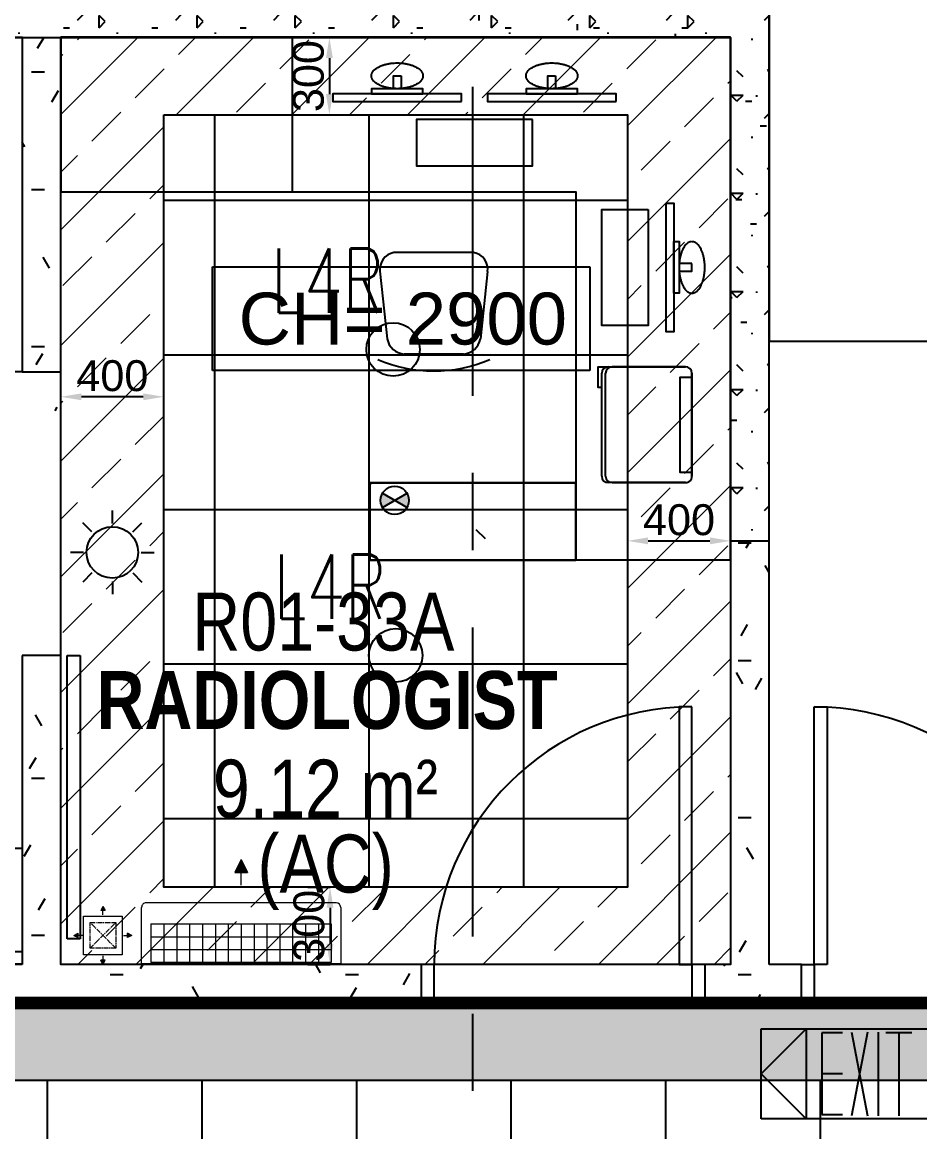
# Model space of a CAD drawing. Header units: millimetres. Extents: x -92759 to 184353, y -15225 to 86714.
# Drawn here: x -48483 to -44998, y 72541 to 76850 of the extents above; entities that cross this region are included whole.
import ezdxf

# ---------------------------------------------------------------- set-up
doc = ezdxf.new("R2010")
doc.units = ezdxf.units.MM
for name, pattern in [('CENTER2', [28.574999999999996, 19.05, -3.174999999999999, 3.174999999999999, -3.174999999999999]), ('Dash', [952.5, 476.25, -476.25]), ('HIDDEN', [0.375, 0.25, -0.125]), ('IDA - Grid Line', [2100, 1200, -300, 300, -300])]:
    doc.linetypes.add(name, pattern=pattern)
doc.layers.get('Defpoints').update_dxf_attribs({"color": 8})
for name, color, linetype in [('0-1', 9, 'Continuous'), ('0-Motion Sensor', 1, 'Continuous'), ('A-_DOOR----_E', 8, 'Continuous'), ('A-_FURT----_E-1', 8, 'Continuous'), ('A-_ROOMNAME_A', 8, 'Continuous'), ('A-_WALL----_E', 8, 'Continuous'), ('A-_WALL----_H-1', 9, 'Continuous'), ('A-_WALLPRTN_E', 8, 'Continuous'), ('A-PATT-CONC', 8, 'Continuous'), ('E-_LITG _ CKT -DB', 1, 'HIDDEN'), ('E-legend', 1, 'Continuous'), ('HF', 7, 'Continuous'), ('HF Text', 7, 'Continuous'), ('HFI 02', 7, 'Continuous'), ('M-ACMV_FCU', 5, 'Continuous'), ('S-_COLN----_E', 8, 'Continuous')]:
    doc.layers.add(name, color=color, linetype=linetype)
for name, color, linetype, true_color in [('1599_FURN_RHH_BLK8 _NEW__1ST STY_dwg _2_-1', 7, 'Continuous', 0xaaaaaa), ('A-_DETA----_ED-2', 1, 'Continuous', 0xff0000), ('A-_DOOR----_H', 7, 'Dash', 0x000050), ('A-_FURN--3', 7, 'Continuous', 0xaaaaaa), ('A-_FURN--4', 7, 'Continuous', 0xaaaaaa), ('E-_FIREALAM_E-1', 1, 'Continuous', 0xff0000), ('E-_LIGT----_E', 1, 'Continuous', 0xff0000), ('S-_ANOTGRID_E-1', 9, 'IDA - Grid Line', 0x808080)]:
    doc.layers.add(name, color=color, linetype=linetype, true_color=true_color)
for name, color, linetype, lineweight in [('HFI 9MM FPB', 94, 'Continuous', 5), ('M-ACMV_FAD', 3, 'Continuous', 18), ('M-ACMV_FAG', 3, 'Continuous', 25)]:
    doc.layers.add(name, color=color, linetype=linetype, lineweight=lineweight)
doc.styles.add('Arial', font='arial.ttf')
doc.styles.add('Arial Narrow_2', font='ARIALN.TTF', dxfattribs={"height": 224.9999999999997})
doc.styles.add('Arial Narrow_B_1', font='ARIALNB.TTF', dxfattribs={"height": 299.9999999999996})
doc.styles.add('Arial_4', font='arial.ttf', dxfattribs={"height": 1.8})
doc.styles.add('Simplex', font='simplex_.ttf', dxfattribs={"width": 0.7, "height": 449.9999999999998})
doc.styles.get("Standard").update_dxf_attribs({"font": 'arial.ttf'})
doc.dimstyles.get("Standard").update_dxf_attribs({"dimtxt": 0.18, "dimasz": 0.18, "dimexe": 0.18, "dimexo": 0.0625, "dimgap": 0.09, "dimtad": 0, "dimtih": 1, "dimtoh": 1, "dimdec": 4, "dimzin": 0, "dimdsep": 46, "dimtxsty": 'Standard', "dimcen": 0.09, "dimadec": 0, "dimazin": 0, "dimtfac": 1, "dimtdec": 4, "dimtofl": 0, "dimtmove": 0, "dimatfit": 3, "dimfxl": 1, "dimtolj": 1, "dimtzin": 0, "dimarcsym": 0})
pattern_1 = [(0, (-11870.95033970803, 40538.29041519728), (381, 381), [47.625, -333.375]), (90, (-11870.95033970803, 40538.29041519728), (-381, 381), [47.625, -333.375]), (135, (-11823.32533970803, 40538.29041519728), (-381.0004474118108, 2.842170943040401e-14), [67.352, -471.463]), (0, (-11823.32533970803, 40752.60341519728), (381, 381), [47.625, -333.375]), (45, (-11799.51233970803, 40728.79041519728), (0, 381.0004474118109), [33.676, -505.139]), (135, (-11799.51233970803, 40728.79041519728), (-381.0004474118108, 2.842170943040401e-14), [33.676, -505.139]), (0, (-11680.45033970803, 40847.85341519728), (381, 381), [67.352, -313.648]), (45, (-11680.45033970803, 40847.85341519728), (0, 381.0004474118109), [47.625, -491.19]), (135, (-11613.09833970803, 40847.85341519728), (-381.0004474118108, 2.842170943040401e-14), [47.625, -491.19]), (90, (-11609.01233970803, 40633.54041519728), (-381, 381), [47.625, -333.375]), (45, (-11609.01233970803, 40633.54041519728), (0, 381.0004474118109), [33.676, -505.139]), (135, (-11585.20033970803, 40657.35341519728), (-381.0004474118108, 2.842170943040401e-14), [33.676, -505.139]), (0, (-11823.32533970803, 40633.54041519728), (381, 381), [23.812, -319.087]), (0, (-11537.57533970803, 40728.79041519728), (381, 381), [23.812, -319.087]), (90, (-11656.63733970803, 40776.41541519728), (-381, 381), [23.812, -319.087]), (135, (-11609.01233970803, 40562.10341519728), (-381.0004474118108, 2.842170943040401e-14), [33.676, -505.139]), (135, (-11775.70033970803, 40824.04041519728), (-381.0004474118108, 2.842170943040401e-14), [33.676, -505.139]), (45, (-11692.35633970803, 40663.30641519728), (0, 381.0004474118109), [33.676, -505.139]), (90, (-11739.98133970803, 40585.91541519728), (-381, 381), [5.952999999999999, -375.047]), (90, (-11722.12233970803, 40746.64941519727), (-381, 381), [5.952999999999999, -375.047]), (90, (-11543.52833970803, 40812.13441519727), (-381, 381), [5.952999999999999, -375.047]), (90, (-11537.57533970803, 40609.72841519728), (-381, 381), [5.952999999999999, -375.047])]
pattern_2 = [(0, (-11870.95033970803, 40538.29041519728), (609.6, 152.4), [50.292, -406.908, 50.292, -406.908, -2438.4]), (0, (-11870.95033970803, 40538.29041519728), (609.6, 152.4), [-914.4, 50.292, -864.1080000000001, 50.292, -406.908, -1066.8]), (0, (-11870.95033970803, 40538.29041519728), (609.6, 152.4), [-2286, 50.292, -254.508, 50.292, -711.7080000000001]), (120, (-11642.35033970803, 40614.49041519727), (-436.7822715367483, 451.7290861469939), [50.29199999999999, -406.9079999999999, 50.29199999999999, -406.9079999999999, -2438.399999999999]), (120, (-11642.35033970803, 40614.49041519727), (-436.7822715367483, 451.7290861469939), [-914.3999999999997, 50.29199999999999, -864.1079999999998, 50.29199999999999, -406.9079999999999, -1066.799999999999]), (120, (-11642.35033970803, 40614.49041519727), (-436.7822715367483, 451.7290861469939), [-2285.999999999999, 50.29199999999999, -254.5079999999999, 50.29199999999999, -711.7079999999999]), (240, (-11566.15033970803, 40919.29041519728), (-172.8177284632514, -604.1290861469938), [50.292, -406.908, 50.292, -406.908, -2438.4]), (240, (-11566.15033970803, 40919.29041519728), (-172.8177284632514, -604.1290861469938), [-914.4, 50.292, -864.1080000000001, 50.292, -406.908, -1066.8]), (240, (-11566.15033970803, 40919.29041519728), (-172.8177284632514, -604.1290861469938), [-2286, 50.292, -254.508, 50.292, -711.7080000000001])]

# ---------------------------------------------------------------- blocks, each defined once
blk = doc.blocks.new('IDA - Exit Sign - IDA - Exit Sign - Both Side - Left-7572730-BLK8_RHH_1ST STOREY PLAN')
at = {"layer": 'A-_DETA----_ED-2'}
for p, q in [((-163.8565644407789, -115.0739129999295), (-163.8565644407789, -432.5000000000006)), ((-83.85656444077901, -115.0739129999295), (-163.8565644407789, -115.0739129999295)), ((-48.85656444077947, -112.7740891462071), (14.04157969085757, -437.7740891462139)), ((14.04157969085439, -112.7740891462061), (-48.85656444077622, -437.7740891462138)), ((55.0901801741428, -112.7740891462029), (55.0901801741428, -437.7740891462149)), ((185.0901801741443, -115.3480021461379), (85.09018017414317, -115.3480021461379)), ((135.0901801741429, -115.3480021461379), (135.0901801741429, -437.7740891462149)), ((-83.85656444077793, -275.0000000000011), (-163.8565644407789, -275.0000000000011)), ((-163.8565644407789, -432.5000000000006), (-83.85656444077583, -432.5000000000006))]:
    blk.add_line(p, q, dxfattribs=at)
at = {"layer": 'E-_LIGT----_E'}
for p, q in [((-399.9999999999995, -275.0000000000039), (-224.9999999999995, -99.99999999999919)), ((-399.9999999999995, -449.9999999999992), (-399.9999999999995, -99.99999999999926)), ((-399.9999999999995, -99.99999999999923), (399.9999999999998, -99.99999999999923)), ((-224.9999999999995, -99.99999999999923), (-224.9999999999995, -449.9999999999992)), ((399.9999999999997, -99.99999999999923), (399.9999999999997, -449.9999999999992)), ((-224.9999999999995, -449.9999999999992), (-399.9999999999995, -275.000000000004)), ((399.9999999999997, -449.9999999999992), (-399.9999999999995, -449.9999999999992))]:
    blk.add_line(p, q, dxfattribs=at)
blk = doc.blocks.new('IDA - F - Single - Swing1 - 1100L X 2200H -TD-03-10510367-BLK8_RHH_1ST STOREY PLAN')
at = {"layer": 'A-_DOOR----_E'}
for p, q in [((499.999999999996, 1075.000000000007), (449.999999999996, 1075.000000000007)), ((449.999999999996, 1075.000000000007), (449.999999999996, 75.0000000000069)), ((499.999999999996, 75.00000000000688), (499.999999999996, 1075.000000000007)), ((-500.0000000000014, 75.00000000048006), (-550.0000000000014, 75.00000000048021)), ((-500.0000000000019, -75.00000000045382), (-500.0000000000014, 75.00000000048006)), ((449.999999999996, 75.00000000000688), (499.999999999996, 75.00000000000688)), ((549.9999999999984, 75.00000000047666), (499.9999999999977, 75.00000000047682)), ((499.9999999999977, 75.00000000047682), (499.9999999999973, -75.00000000045706)), ((-550.0000000000018, -75.00000000045367), (-500.0000000000019, -75.00000000045382)), ((499.9999999999973, -75.00000000045706), (549.999999999998, -75.00000000045722))]:
    blk.add_line(p, q, dxfattribs=at)
blk.add_arc((499.9999999999996, 75.0000000000127), 999.9999999999937, 90.00000000000018, 180.0000000000001, dxfattribs=at)
blk = doc.blocks.new('IDA - Strobe Light - IDA - Strobe Light-8826107-BLK8_RHH_1ST STOREY PLAN')
at = {"layer": 'A-_DETA----_ED-2'}
for p, q in [((-3.537799099273752e-13, 312.4999999999995), (-3.537799099273752e-13, 362.4999999999995)), ((-79.54951288348698, 279.549512883486), (-114.9048519428144, 314.9048519428134)), ((79.54951288348606, 279.5495128834863), (114.9048519428134, 314.9048519428138)), ((-112.5000000000004, 199.9999999999995), (-162.5000000000003, 199.9999999999995)), ((112.4999999999997, 199.9999999999995), (162.4999999999997, 199.9999999999995)), ((-79.54951288348677, 120.4504871165127), (-114.9048519428141, 85.09514805718528)), ((-3.537799099273752e-13, 87.4999999999995), (-3.537799099273752e-13, 37.4999999999995)), ((79.54951288348626, 120.4504871165129), (114.9048519428137, 85.09514805718557))]:
    blk.add_line(p, q, dxfattribs=at)
blk.add_circle((-3.60338529980185e-13, 199.9999999999995), 99.99999999999993, dxfattribs=at)
blk = doc.blocks.new('IDA - Rectangle Column - 200W X 800D-9727706-BLK8_RHH_1ST STOREY PLAN')
at = {"layer": 'S-_COLN----_E'}
h = blk.add_hatch(dxfattribs=at)
h.set_pattern_fill('FP_23', color=256, style=0, pattern_type=2)
h.set_pattern_definition([(49.99999999999999, (-16570.94999999778, -2581.720480270145), (1093.104430267475, -95.63411695947559), [114.3, -1257.3]), (355, (-16570.94999999778, -2581.720480270145), (-211.4574664150782, 1146.340905781224), [91.44, -1005.84]), (100.451, (-16479.85799999777, -2589.690480270146), (881.6559934061535, 1050.700308316319), [97.14, -1068.54]), (46.184, (-16570.94999999778, -2276.920480270145), (1626.474720277597, -252.2567880155302), [171.45, -1885.95]), (96.63599999999998, (-16435.41099999777, -2297.941480270146), (1424.415804803049, 1484.565381831424), [145.7099999999999, -1602.810999999999]), (351.184, (-16570.94999999778, -2276.920480270145), (1424.429764516642, 1484.551388825616), [137.16, -1508.76]), (21, (-16418.54999999778, -2353.120480270146), (909.686336747598, -613.5910270951945), [114.3, -1257.3]), (326, (-16418.54999999778, -2353.120480270146), (370.8122318562428, 1105.12896128723), [91.44, -1005.84]), (71.45100000000001, (-16342.74299999778, -2404.253480270146), (1280.503324218127, 491.5278885997479), [97.14, -1068.54]), (37.50000000000001, (-16570.94999999778, -2581.720480270145), (18.53133908059709, 507.3302701573009), [50.292, -943.3560000000001, 50.292, -1980.438]), (37.50000000000001, (-16570.94999999778, -2581.720480270145), (18.53133908059709, 507.3302701573009), [-1043.94, -970.788, 50.292, -959.3580000000001]), (7.499999999999999, (-16570.94999999778, -2581.720480270145), (400.9177506676237, 601.0836210924509), [50.292, -531.876, 50.292, -920.4960000000001, -384.81]), (7.499999999999999, (-16570.94999999778, -2581.720480270145), (400.9177506676237, 601.0836210924509), [-1552.956, 50.292, -334.518]), (327.5, (-16910.80199999778, -2581.720480270145), (813.5451503241984, -34.37370723354661), [50.292, -330.708, 50.292, -2715.768]), (327.5, (-16910.80199999778, -2581.720480270145), (813.5451503241984, -34.37370723354661), [-431.292, -1138.428, 50.292, -1527.048]), (317.5, (-17063.20199999777, -2581.720480270145), (888.7754689953813, 152.5599537134181), [50.292, -445.008, 50.292, -1859.28]), (317.5, (-17063.20199999777, -2581.720480270145), (888.7754689953813, 152.5599537134181), [-545.592, -739.14, 50.292, -1069.848])])
h.paths.add_polyline_path([(-3999.99999999934, -400.0054802701468), (-3999.999999997755, -100.0054802701454), (-4800.00000000093, -100.0054802701452), (-4800.000000002515, -400.0054802701466)])
blk = doc.blocks.new('IDA - RS - Roller Shutter - Single - 1500L X 1200H - RS01-10143543-BLK8_RHH_1ST STOREY PLAN')
at = {"layer": 'A-_DOOR----_E'}
for p, q in [((-749.9999999999995, 124.9999999999961), (-699.9999999999998, 124.9999999999963)), ((-749.9999999999993, 74.99999999999612), (-749.9999999999995, 124.9999999999961)), ((-699.9999999999998, 124.9999999999963), (-699.9999999999997, 74.99999999999628)), ((699.9999999999998, 125.0000000000008), (750.0000000000521, 125.000000000001)), ((699.9999999999999, 75.0000000000008), (699.9999999999998, 125.0000000000008)), ((750.0000000000521, 125.000000000001), (750.0000000000522, 75.00000000000097)), ((-699.9999999999997, 74.99999999999628), (-749.9999999999993, 74.99999999999612)), ((750.0000000000522, 75.00000000000097), (699.9999999999999, 75.0000000000008))]:
    blk.add_line(p, q, dxfattribs=at)
at = {"layer": 'A-_DOOR----_H'}
for p, q in [((-750.0000000000055, 575), (750.0000000000003, 575)), ((-750.0000000000055, 75), (-750.0000000000055, 575)), ((750.0000000000003, 575), (750.0000000000003, 75)), ((-700.0000000000039, 109.5249999999863), (699.999999999996, 109.5249999999888)), ((-700.0000000000039, 90.47499999999002), (-700.0000000000039, 109.5249999999863)), ((699.999999999996, 90.4749999999925), (-700.0000000000039, 90.47499999999002)), ((699.999999999996, 109.5249999999888), (699.999999999996, 90.4749999999925)), ((750.0000000000003, 75), (-750.0000000000055, 75))]:
    blk.add_line(p, q, dxfattribs=at)
blk = doc.blocks.new('One-Pane_Sliding_Door_4854 - B8-SD04 1100x2200-10511347-BLK8_RHH_1ST STOREY PLAN')
at = {"layer": 'A-_DOOR----_E'}
for p, q in [((-1650, -150.0000000000082), (-1650, -100.0000000000082)), ((-1650, -100.0000000000082), (-549.9999999999998, -100.0000000000082)), ((-549.9999999999999, -100.0000000000082), (-549.9999999999999, -150.0000000000082)), ((-549.9999999999999, -150.0000000000082), (-1650, -150.0000000000082))]:
    blk.add_line(p, q, dxfattribs=at)
blk = doc.blocks.new('IDA - F - Single - Swing1 - 1100L X 2200H -TD-03-10510389-BLK8_RHH_1ST STOREY PLAN')
at = {"layer": 'A-_DOOR----_E'}
for p, q in [((-550.0000000000018, 75.00000000045367), (-500.0000000000019, 75.00000000045382)), ((-500.0000000000019, 75.00000000045382), (-500.0000000000014, -75.00000000048006)), ((499.9999999999973, 75.00000000045706), (549.999999999998, 75.00000000045722)), ((499.9999999999977, -75.00000000047682), (499.9999999999973, 75.00000000045706)), ((-500.0000000000014, -75.00000000048006), (-550.0000000000014, -75.00000000048021)), ((449.999999999996, -75.00000000000688), (499.999999999996, -75.00000000000688)), ((449.999999999996, -1075.000000000007), (449.999999999996, -75.0000000000069)), ((499.999999999996, -75.00000000000688), (499.999999999996, -1075.000000000007)), ((549.9999999999984, -75.00000000047666), (499.9999999999977, -75.00000000047682)), ((499.999999999996, -1075.000000000007), (449.999999999996, -1075.000000000007))]:
    blk.add_line(p, q, dxfattribs=at)
blk.add_arc((499.9999999999996, -75.0000000000127), 999.9999999999953, 179.9999999999999, 269.9999999999995, dxfattribs=at)
blk = doc.blocks.new('1599_FURN_RHH_BLK8 _NEW__1ST STY_dwg_CHAIR-10346283-BLK8_RHH_1ST STOREY PLAN')
at = {"layer": 'A-_FURN--4'}
for p, q in [((362639.3304358853, -313382.1913834465), (362869.3304358853, -313382.1913834465)), ((362545.4304358853, -313702.2913834465), (362573.4304358854, -313441.0913834465)), ((362963.4304358853, -313704.1913834465), (362935.2304358854, -313441.0913834465)), ((362599.6304358853, -313776.5913834465), (362909.0304358854, -313776.5913834465))]:
    blk.add_line(p, q, dxfattribs=at)
for centre, radius, start, end in [((362754.3804358854, -313864.2960709466), 547.7046897823203, 66.66493055427058, 113.3350722229795), ((362643.9466678823, -313453.6721931002), 71.62971273559805, 93.6950333322585, 169.8842861103171), ((362864.7142038884, -313453.6721931002), 71.62971273559805, 10.11571388968292, 86.30496666774151), ((362610.5002164053, -313711.743373969), 65.75269166937291, 171.7350638884607, 260.4845777789885), ((362898.1606553654, -313711.743373969), 65.7526916692577, 279.5154222210274, 8.264936111546753)]:
    blk.add_arc(centre, radius, start, end, dxfattribs=at)
blk = doc.blocks.new('1599_FURN_RHH_BLK8 _NEW__1ST STY_dwg_MONITOR-10346286-BLK8_RHH_1ST STOREY PLAN')
at = {"layer": 'A-_FURN--4', "flags": 128}
for points in [[(-100, 250), (-70, 250), (-70, -250), (-100, -250)], [(-70, 100), (-50, 100), (-50, -100), (-70, -100)], [(0, 15), (-50, 15), (-50, -15), (0, -15)]]:
    blk.add_lwpolyline(points, close=True, dxfattribs=at)
at = {"layer": 'A-_FURN--4'}
for points in [[(0, 100), (-49.99999999999998, 100), (-50, 0)], [(50, 0), (50.00000000000002, 99.99999999999997), (0, 100)], [(-50, 0), (-50.00000000000002, -99.99999999999997), (0, -100)], [(0, -100), (49.99999999999998, -100), (50, 0)]]:
    blk.add_rational_spline(points, [1, 0.7071067811865476, 1], degree=2, dxfattribs=at)
blk = doc.blocks.new('1599_FURN_RHH_BLK8 _NEW__1ST STY_dwg_MONITOR-10346285-BLK8_RHH_1ST STOREY PLAN')
at = {"layer": 'A-_FURN--4', "flags": 128}
for points in [[(-100, 250), (-70, 250), (-70, -250), (-100, -250)], [(-70, 100), (-50, 100), (-50, -100), (-70, -100)], [(0, 15), (-50, 15), (-50, -15), (0, -15)]]:
    blk.add_lwpolyline(points, close=True, dxfattribs=at)
at = {"layer": 'A-_FURN--4'}
for points in [[(0, 100), (-49.99999999999998, 100), (-50, 0)], [(50, 0), (50.00000000000002, 99.99999999999997), (0, 100)], [(-50, 0), (-50.00000000000002, -99.99999999999997), (0, -100)], [(0, -100), (49.99999999999998, -100), (50, 0)]]:
    blk.add_rational_spline(points, [1, 0.7071067811865476, 1], degree=2, dxfattribs=at)
blk = doc.blocks.new('1599_FURN_RHH_BLK8 _NEW__1ST STY_dwg _2_-10346281-BLK8_RHH_1ST STOREY PLAN')
at = {"layer": 'A-_FURN--3', "color": 8}
for p, q in [((-10755.1028536219, -4254.063682077981), (-10755.1028536219, -3854.06368207806)), ((-10740.1028536219, -4254.06368207798), (-10740.1028536219, -3854.063682078059))]:
    blk.add_line(p, q, dxfattribs=at)
at = {"layer": 'A-_FURN--3', "color": 8, "flags": 128}
for points in [[(-11024.17650923166, -2869.058201807809), (-11474.17650923186, -2869.058201807809), (-11474.17650923186, -3049.058201808018), (-11024.17650923167, -3049.058201808018)], [(-10575.10285362175, -3218.131857417661), (-10575.10285362175, -3668.131857417868), (-10755.10285362191, -3668.131857417868), (-10755.10285362191, -3218.131857417699)], [(-10405.10285362203, -3869.063682078092), (-10405.10285362203, -4239.06368207832), (-10450.10285362207, -4239.06368207832), (-10450.10285362207, -3869.063682078132)], [(-10405.10285362179, -4254.063682078048), (-10405.10285362179, -3854.063682078024)]]:
    blk.add_lwpolyline(points, close=True, dxfattribs=at)
for points in [[(-10755.10285362177, -3909.492573483853), (-10768.39386786707, -3909.492573483853), (-10768.39386786707, -3829.06368207807), (-10730.10285362175, -3829.06368207807), (-10430.10285362203, -3829.06368207807), (-10715.10285362174, -3829.06368207807)], [(-10715.10285362191, -4279.06368207799), (-10430.1028536218, -4279.06368207799), (-10730.10285362191, -4279.06368207799)]]:
    blk.add_lwpolyline(points, dxfattribs=at)
at = {"layer": 'A-_FURN--3', "color": 8}
for centre, radius, start, end in [((-10730.10285362174, -3854.06368207807), 25.00000000000187, 90, 180), ((-10715.10285362174, -3854.063682078069), 25.00000000000096, 90, 180), ((-10430.10285362203, -3854.063682078038), 25, 5.211020790109826e-11, 90), ((-10430.10285362203, -3854.063682078038), 25, 5.211020790109826e-11, 90), ((-10730.1028536219, -4254.06368207799), 25.0000000000022, 180, 270), ((-10715.1028536219, -4254.063682077989), 25.00000000000038, 180, 270), ((-10430.10285362179, -4254.063682078063), 24.99999999999818, 270, 5.211020790109826e-11), ((-10430.10285362179, -4254.063682078063), 24.99999999999818, 270, 5.211020790109826e-11)]:
    blk.add_arc(centre, radius, start, end, dxfattribs=at)
at = {"layer": 'A-_FURN--4', "color": 8}
blk.add_line((-11955.10285362501, -3149.058201807915), (-11955.10285362501, -2549.058201807915), dxfattribs=at)
at = {"layer": 'A-_FURN--4', "flags": 128}
blk.add_lwpolyline([(-10105.10285362139, -3729.058201807705), (-9405.10285362127, -3729.058201807705), (-9405.10285362127, -1579.058201807821), (-10105.10285362139, -1579.058201807821)], close=True, dxfattribs=at)
at = {"layer": 'A-_FURN--4', "color": 8, "flags": 128}
for points in [[(-13005.10285362502, -3849.058201808046), (-13605.10285362502, -3849.058201808046), (-13605.10285362502, -2549.058201808046), (-13005.10285362502, -2549.058201808046)], [(-10255.10285362183, -2549.058201807915), (-12855.10285362491, -2549.058201807915), (-12855.10285362491, -3149.058201807915), (-10855.10285362191, -3149.058201807915), (-10855.10285362191, -4579.063682077985), (-10255.1028536219, -4579.063682077985)], [(-13005.10285362485, -6149.063682086882), (-14505.10285362485, -6149.063682086882), (-14505.10285362485, -5699.063682086883), (-13005.10285362485, -5699.063682086883)]]:
    blk.add_lwpolyline(points, close=True, dxfattribs=at)
at = {"color": 8, "extrusion": (0, 0, -1), "zscale": -1, "rotation": 90}
for p in [(11549.17650923177, -2699.058201807856), (10949.17650923177, -2699.058201807796)]:
    blk.add_blockref('1599_FURN_RHH_BLK8 _NEW__1ST STY_dwg_MONITOR-10346285-BLK8_RHH_1ST STOREY PLAN', p, dxfattribs=at)
at = {"color": 8}
blk.add_blockref('1599_FURN_RHH_BLK8 _NEW__1ST STY_dwg_MONITOR-10346286-BLK8_RHH_1ST STOREY PLAN', (-10405.10285362172, -3443.131857417764), dxfattribs=at)
at = {"color": 8, "rotation": 180}
blk.add_blockref('1599_FURN_RHH_BLK8 _NEW__1ST STY_dwg_CHAIR-10346283-BLK8_RHH_1ST STOREY PLAN', (351347.2052232928, -317161.9414282371), dxfattribs=at)
blk = doc.blocks.new('A$Cb2bf8f38')
at = {"layer": 'A-_WALL----_H-1'}
h = blk.add_hatch(dxfattribs=at)
h.set_pattern_fill('FP_2', color=256, style=0, pattern_type=2)
h.set_pattern_definition(pattern_1)
h.paths.add_polyline_path([(-2650.000000000116, 44250.0054802739), (-2650.000000000116, 44450.00548027392), (-8700.000000000102, 44450.00548027392), (-8700.000000000102, 44250.00548027393), (-2800.000000000116, 44250.0054802739)])
h.paths.add_polyline_path([(-9900.000000000175, 44250.00548027393), (-9800.00000000013, 44250.00548027393), (-9800.00000000013, 44450.00548027392), (-9900.000000000175, 44450.00548027392), (-9900.000000000115, 44329.77387313666)])
h = blk.add_hatch(dxfattribs=at)
h.set_pattern_fill('FP_1', color=256, style=0, pattern_type=2)
h.set_pattern_definition(pattern_2)
h.paths.add_polyline_path([(-5550.000000003269, 40649.99999999481), (-5400.000000003269, 40649.99999999481), (-5400.000000003269, 41699.99999999489), (-5550.000000003269, 41699.99999999489), (-5550.000000003269, 40699.9999999948)])
h.paths.add_polyline_path([(-5400.000000003269, 42799.99999999492), (-5400.000000003269, 44250.0054802739), (-5550.000000003269, 44250.00548027393), (-5550.000000003269, 42799.99999999492), (-5475.000000003303, 42799.99999999492)])
h = blk.add_hatch(dxfattribs=at)
h.set_pattern_fill('FP_2', color=256, style=0, pattern_type=2)
h.set_pattern_definition(pattern_1)
h.paths.add_polyline_path([(-2800.000000000116, 42295.0054802738), (-2650.000000000116, 42295.0054802738), (-2650.000000000116, 44250.0054802739), (-2800.000000000116, 44250.0054802739)])
h = blk.add_hatch(dxfattribs=at)
h.set_pattern_fill('FP_1', color=256, style=0, pattern_type=2)
h.set_pattern_definition(pattern_2)
h.paths.add_polyline_path([(-2800.000000000116, 40649.99999999478), (-2650.000000000116, 40649.99999999478), (-2650.000000000116, 42295.0054802738), (-2800.000000000116, 42295.0054802738)])
h = blk.add_hatch(dxfattribs=at)
h.set_pattern_fill('FP_1', color=256, style=0, pattern_type=2)
h.set_pattern_definition(pattern_2)
h.paths.add_polyline_path([(-2900.000000000164, 40499.99999999478), (-2800.000000000116, 40499.99999999478), (-2800.000000000116, 40649.99999999478), (-2900.000000000164, 40649.99999999478), (-2900.000000000164, 40574.99999999478)])
h.paths.add_polyline_path([(-5550.000000003226, 40499.99999999481), (-4000.000000000122, 40499.99999999481), (-4000.000000000122, 40649.99999999481), (-5600.000000003292, 40649.99999999481), (-5600.000000003292, 40499.99999999481)])
h.paths.add_polyline_path([(-8450.000000003034, 40499.99999999481), (-6999.920621902424, 40499.99999999481), (-7000.000000003286, 40649.99999999481), (-8450.000000003034, 40649.99999999481), (-8450.000000003034, 40574.99999999481)])
h = blk.add_hatch(dxfattribs=at)
h.set_pattern_fill('FP_1', color=256, style=0, pattern_type=2)
h.set_pattern_definition(pattern_2)
h.paths.add_polyline_path([(-2800.000000000116, 40499.99999999478), (-2525.000000000127, 40499.99999999478), (-2525.000000000127, 40649.99999999478), (-2800.000000000116, 40649.99999999478), (-2800.000000000116, 40574.99999999478)])
h.paths.add_polyline_path([(574.999999997608, 40499.99999999478), (574.999999997608, 40649.99999999478), (-1425.000000000169, 40649.99999999478), (-1425.000000000169, 40499.99999999478)])
at = {"layer": 'A-_WALL----_E'}
for p, q in [((-2650.000000000126, 42295.0054802738), (-2650.000000000126, 46600.00000000375)), ((-8700.000000000102, 44250.00548027393), (-2800.000000000126, 44250.0054802739)), ((-2800.000000000126, 44250.0054802739), (-2800.000000000126, 42295.0054802738)), ((-2800.000000000126, 42295.0054802738), (-2650.000000000126, 42295.0054802738))]:
    blk.add_line(p, q, dxfattribs=at)
at = {"layer": 'A-_WALLPRTN_E'}
for p, q in [((-5550.000000003278, 44250.00548027393), (-5550.000000003278, 42949.99999999481)), ((-5400.000000003278, 42949.99999999481), (-5400.000000003277, 44250.0054802739)), ((-5400.000000003271, 42949.99999999481), (-5550.000000003272, 42949.99999999481)), ((-2800.000000000126, 42295.0054802738), (-2800.000000000126, 40649.99999999478)), ((-2650.000000000126, 40649.99999999478), (-2650.000000000126, 42295.0054802738)), ((-5550.000000003278, 41849.99999999481), (-5550.000000003278, 40699.9999999948)), ((-5400.000000003271, 41849.99999999481), (-5550.000000003272, 41849.99999999481)), ((-5400.000000003277, 40649.99999999481), (-5400.000000003274, 41849.99999999481)), ((-4000.00000000013, 40649.99999999481), (-5400.000000003277, 40649.99999999481)), ((-4000.00000000013, 40499.99999999481), (-4000.00000000013, 40649.99999999481)), ((-2800.000000000126, 40649.99999999478), (-2900.000000000173, 40649.99999999478)), ((-2900.000000000173, 40649.99999999478), (-2900.000000000173, 40499.99999999478)), ((-2525.000000000136, 40649.99999999478), (-2650.000000000126, 40649.99999999478)), ((-2525.000000000136, 40499.99999999478), (-2525.000000000136, 40649.99999999478)), ((-8450.000000003034, 40499.99999999481), (-4000.00000000013, 40499.99999999481)), ((-2900.000000000173, 40499.99999999478), (-2525.000000000136, 40499.99999999478))]:
    blk.add_line(p, q, dxfattribs=at)
at = {"layer": 'S-_ANOTGRID_E-1'}
blk.add_line((-3800.000000000437, -20141.41303295737), (-3800.000000000437, 53272.8020007598), dxfattribs=at)
at = {"layer": 'S-_COLN----_E'}
for p, q in [((-3400.000000003247, 42520.00000000375), (-4200.000000003272, 42520.00000000375)), ((-4200.000000003272, 42520.00000000375), (-4200.000000003272, 42220.00000000374)), ((-3400.000000003247, 42220.00000000374), (-3400.000000003247, 42520.00000000375)), ((-4200.000000003272, 42220.00000000374), (-3400.000000003247, 42220.00000000374))]:
    blk.add_line(p, q, dxfattribs=at)
at = {"layer": '1599_FURN_RHH_BLK8 _NEW__1ST STY_dwg _2_-1'}
blk.add_blockref('1599_FURN_RHH_BLK8 _NEW__1ST STY_dwg _2_-10346281-BLK8_RHH_1ST STOREY PLAN', (7455.102853621805, 46800.00000000382), dxfattribs=at)
at = {"layer": 'A-_DOOR----_E'}
for name, p, rotation in [('One-Pane_Sliding_Door_4854 - B8-SD04 1100x2200-10511347-BLK8_RHH_1ST STOREY PLAN', (-5475.000000003275, 42399.99999999481), 89.99999999999993), ('IDA - F - Single - Swing1 - 1100L X 2200H -TD-03-10510389-BLK8_RHH_1ST STOREY PLAN', (-1975.000000000149, 40574.99999999479), 180)]:
    blk.add_blockref(name, p, dxfattribs=dict(at, rotation=rotation))
for name, p in [('IDA - F - Single - Swing1 - 1100L X 2200H -TD-03-10510367-BLK8_RHH_1ST STOREY PLAN', (-3450.000000000147, 40574.9999999948)), ('IDA - RS - Roller Shutter - Single - 1500L X 1200H - RS01-10143543-BLK8_RHH_1ST STOREY PLAN', (-6300.000000003285, 40574.9999999948))]:
    blk.add_blockref(name, p, dxfattribs=at)
at = {"layer": 'A-_FURT----_E-1'}
blk.add_blockref('IDA - Exit Sign - IDA - Exit Sign - Both Side - Left-7572730-BLK8_RHH_1ST STOREY PLAN', (-2281.728650417792, 40499.9999999948), dxfattribs=at)
at = {"layer": 'E-_FIREALAM_E-1', "rotation": 269.9999999999976}
blk.add_blockref('IDA - Strobe Light - IDA - Strobe Light-8826107-BLK8_RHH_1ST STOREY PLAN', (-5400.000000003285, 42249.99999999493), dxfattribs=at)
at = {"layer": 'S-_COLN----_E'}
blk.add_blockref('IDA - Rectangle Column - 200W X 800D-9727706-BLK8_RHH_1ST STOREY PLAN', (599.999999997668, 42620.00548027389), dxfattribs=at)
at = {"layer": 'A-_ROOMNAME_A', "char_height": 224.9999999999997, "attachment_point": 1}
for s, insert, width, style in [('R01-33A', (-4889.41527642618, 42094.07280640271), 1274.683124999999, 'Arial Narrow_2'), ('RADIOLOGIST', (-5261.415276426176, 41789.29870950614), 2176.581562499997, 'Arial Narrow_B_1'), ('9.12 m²', (-4809.915276426176, 41445.23620950614), 1082.278124999998, 'Arial Narrow_2'), ('(AC)', (-4636.66527642618, 41154.20451230196), 661.3921874999991, 'Arial Narrow_2')]:
    blk.add_mtext(s, dxfattribs=dict(at, insert=insert, width=width, style=style))
blk = doc.blocks.new('*D487')
at = {"layer": 'Defpoints', "color": 0, "transparency": 16777216}
for p in [(6470.950339704752, 502316.1006796369), (6470.950339704752, 502316.1006796369), (6870.950349274965, 502316.1006796369)]:
    blk.add_point(p, dxfattribs=at)
at = {"layer": 'HFI 02', "color": 0, "lineweight": -2, "transparency": 16777216}
for p, q in [((6470.950339704752, 502316.1631796369), (6470.950339704752, 502316.2806796369)), ((6790.950349274965, 502316.1006796369), (6550.950339704752, 502316.1006796369)), ((6870.950349274965, 502316.1631796369), (6870.950349274965, 502316.2806796369))]:
    blk.add_line(p, q, dxfattribs=at)
at = {"layer": 'HFI 02', "color": 0, "transparency": 16777216}
for points in [[(6550.950339704752, 502329.4340129702), (6550.950339704752, 502302.7673463036), (6470.950339704752, 502316.1006796369)], [(6790.950349274965, 502329.4340129702), (6790.950349274965, 502302.7673463036), (6870.950349274965, 502316.1006796369)]]:
    blk.add_solid(points, dxfattribs=at)
at = {"layer": 'HFI 02', "color": 152, "true_color": 0x2776bb, "transparency": 16777216, "insert": (6670.950344489858, 502397.3694381635), "char_height": 120, "attachment_point": 5, "style": 'Arial'}
blk.add_mtext('\\A1;400', dxfattribs=at)
blk = doc.blocks.new('*D488')
at = {"layer": 'Defpoints', "color": 0, "transparency": 16777216}
for p in [(8670.950339704694, 501756.7150650765), (9070.95033970791, 501756.7150650765), (9070.95033970791, 501756.7150650765)]:
    blk.add_point(p, dxfattribs=at)
at = {"layer": 'HFI 02', "color": 0, "lineweight": -2, "transparency": 16777216}
for p, q in [((8670.950339704694, 501756.7775650765), (8670.950339704694, 501756.8950650765)), ((8750.950339704694, 501756.7150650765), (8990.95033970791, 501756.7150650765)), ((9070.95033970791, 501756.7775650765), (9070.95033970791, 501756.8950650765))]:
    blk.add_line(p, q, dxfattribs=at)
at = {"layer": 'HFI 02', "color": 0, "transparency": 16777216}
for points in [[(8750.950339704694, 501770.0483984099), (8750.950339704694, 501743.3817317432), (8670.950339704694, 501756.7150650765)], [(8990.95033970791, 501770.0483984099), (8990.95033970791, 501743.3817317432), (9070.95033970791, 501756.7150650765)]]:
    blk.add_solid(points, dxfattribs=at)
at = {"layer": 'HFI 02', "color": 152, "true_color": 0x2776bb, "transparency": 16777216, "insert": (8870.950339706302, 501837.9838236031), "char_height": 120, "attachment_point": 5, "style": 'Arial'}
blk.add_mtext('\\A1;400', dxfattribs=at)
blk = doc.blocks.new('*D489')
at = {"layer": 'Defpoints', "color": 0, "transparency": 16777216}
for p in [(7592.3856025061, 503711.7150650767), (7513.631597562231, 503411.7150650767), (7513.631597562232, 503411.7150650767)]:
    blk.add_point(p, dxfattribs=at)
at = {"layer": 'HFI 02', "color": 0, "lineweight": -2, "transparency": 16777216}
for p, q in [((7592.3231025061, 503711.7150650767), (7513.451597562232, 503711.7150650767)), ((7513.631597562232, 503631.7150650767), (7513.631597562232, 503491.7150650767)), ((7513.694097562231, 503411.7150650767), (7513.811597562232, 503411.7150650767))]:
    blk.add_line(p, q, dxfattribs=at)
at = {"layer": 'HFI 02', "color": 0, "transparency": 16777216}
for points in [[(7500.298264228899, 503631.7150650767), (7526.964930895565, 503631.7150650767), (7513.631597562232, 503711.7150650767)], [(7500.298264228899, 503491.7150650767), (7526.964930895565, 503491.7150650767), (7513.631597562232, 503411.7150650767)]]:
    blk.add_solid(points, dxfattribs=at)
at = {"layer": 'HFI 02', "color": 152, "true_color": 0x2776bb, "transparency": 16777216, "insert": (7432.321911341363, 503561.7150650766), "char_height": 120, "attachment_point": 5, "rotation": 90, "style": 'Arial'}
blk.add_mtext('\\A1;300', dxfattribs=at)
blk = doc.blocks.new('*D490')
at = {"layer": 'Defpoints', "color": 0, "transparency": 16777216}
for p in [(7429.655071938647, 500411.7095847977), (7429.655071938647, 500111.7095847978), (7515.958447529474, 500111.7095847978)]:
    blk.add_point(p, dxfattribs=at)
at = {"layer": 'HFI 02', "color": 0, "lineweight": -2, "transparency": 16777216}
for p, q in [((7429.717571938647, 500411.7095847977), (7516.138447529474, 500411.7095847977)), ((7515.958447529474, 500331.7095847977), (7515.958447529474, 500191.7095847978)), ((7429.717571938647, 500111.7095847978), (7516.138447529474, 500111.7095847978))]:
    blk.add_line(p, q, dxfattribs=at)
at = {"layer": 'HFI 02', "color": 0, "transparency": 16777216}
for points in [[(7502.625114196141, 500331.7095847977), (7529.291780862807, 500331.7095847977), (7515.958447529474, 500411.7095847977)], [(7502.625114196141, 500191.7095847978), (7529.291780862807, 500191.7095847978), (7515.958447529474, 500111.7095847978)]]:
    blk.add_solid(points, dxfattribs=at)
at = {"layer": 'HFI 02', "color": 152, "true_color": 0x2776bb, "transparency": 16777216, "insert": (7434.648761308605, 500261.7095847976), "char_height": 120, "attachment_point": 5, "rotation": 90, "style": 'Arial'}
blk.add_mtext('\\A1;300', dxfattribs=at)
blk = doc.blocks.new('Motion Sensor')
at = {"layer": 'E-legend', "lineweight": 25}
h = blk.add_hatch(color=256, dxfattribs=at)
h.dxf.hatch_style = 1
h.paths.add_polyline_path([(10020.95033603635, -17121.62374853581), (9973.309739583374, -17094.11843734937, 0.1316524975873853), (9965.939713663416, -17121.62374853581, 0.1316524975873853), (9973.309739583374, -17149.12905972231)])
h = blk.add_hatch(color=256, dxfattribs=at)
h.dxf.hatch_style = 1
h.paths.add_polyline_path([(10068.59093248929, -17094.11843734937), (10020.95033603635, -17121.62374853581), (10068.59093248929, -17149.12905972231, 0.1316524975873954), (10075.96095840927, -17121.62374853581, 0.1316524975873954)])
for p, q in [((9973.309739583374, -17094.11843734938), (10068.59093248929, -17149.12905972232)), ((9973.309739583374, -17149.12905972232), (10068.59093248929, -17094.11843734938))]:
    blk.add_line(p, q, dxfattribs=at)
blk.add_circle((10020.95033603635, -17121.62374853581), 55.01062237293718, dxfattribs=at)
blk = doc.blocks.new('A$C020d881d')
at = {"layer": 'E-legend', "lineweight": 25}
blk.add_circle((818.6643091849692, 171.9994699180243), 103.8225529415026, dxfattribs=at)
at = {"layer": 'E-legend', "lineweight": 25, "style": 'Simplex', "width": 0.7}
blk.add_text('L4R', height=250, dxfattribs=at).set_placement((345.2158131215483, 314.3464861893663))
blk = doc.blocks.new('EL_B8_L1_R4')
at = {"color": 6, "linetype": 'HIDDEN', "ltscale": 40, "const_width": 50}
blk.add_lwpolyline([(13092.92616397704, -27358.34078146657), (13092.92616397704, -43108.33696939517), (10382.92615660021, -43108.3369693954), (10382.92615660021, -42358.34078146517), (6692.926171321393, -42358.34078146517), (6692.926171321102, -42758.34078146523), (2092.926171321102, -42758.34078142326), (2092.926171321073, -35258.34078146529), (-3607.073828676104, -35258.34078146529), (-3607.073828676104, -24683.34078146506), (4692.926171321044, -24683.34071341268), (4692.926171321014, -34658.34078146529), (10992.92616397896, -34658.34078146535), (10992.92616397902, -14008.34078146517), (2242.926163981843, -14008.34078146535), (2242.926163981989, -2458.340781465464), (-3957.073828676163, -2458.340781465464), (-3957.073828676163, -58.34078146528918), (842.9261713100423, -58.34078146528918), (842.9261713100423, 3691.664698813867), (2342.92617132116, 3691.664698813867), (2342.926171321131, -58.34078146511456), (13092.92616397899, -58.34078146511456), (13092.92616397899, -12058.34078146506)], dxfattribs=at)
at = {"layer": '0-Motion Sensor'}
blk.add_blockref('Motion Sensor', (-3331.698697674728, 19015.40719980039), dxfattribs=at)
at = {"layer": 'E-_LITG _ CKT -DB', "ltscale": 0.5}
for p in [(5864.121843450193, 2307.983666284053), (5874.261852564494, 1119.833085425911)]:
    blk.add_blockref('A$C020d881d', p, dxfattribs=at)
blk = doc.blocks.new('A$C18b254fe')
at = {"layer": 'M-ACMV_FCU', "lineweight": 5}
h = blk.add_hatch(color=256, dxfattribs=at)
h.dxf.hatch_style = 1
h.paths.add_polyline_path([(-405, 0), (-355, -25), (-355, 25)])
for p, q in [((-237, 368.5), (-237, -368.5)), ((-155, 350), (-5, 350)), ((-104.9999999999709, -349.9999999999964), (-105.0000000000291, 350)), ((-54.9999999999709, -349.9999999999964), (-55.0000000000291, 350)), ((0, 386.5), (0, -386.5)), ((-155, 300), (-5, 300)), ((-155, 250), (-5, 250)), ((-155, 200), (-5, 200)), ((-155, 150), (-5, 150)), ((-155, 100), (-5, 100)), ((-155, 50), (-5, 50)), ((-405, 0), (-355, 25)), ((-405, 0), (-355, -25)), ((-355, -25), (-355, 25)), ((-305, 0), (-355, 0)), ((-155, 0), (-5, 0)), ((-155, -50), (-5, -50)), ((-155, -100), (-5, -100)), ((-155, -150), (-5, -150)), ((-155, -200), (-5, -200)), ((-155, -250), (-5, -250)), ((-155, -300), (-5, -300)), ((-155, -350), (-5, -350))]:
    blk.add_line(p, q, dxfattribs=at)
for points in [[(-219, 386.5), (0, 386.5), (0, -386.5), (-219, -386.5)], [(-155, -350), (-155, 350)], [(-5, 350), (-5, -350)]]:
    blk.add_lwpolyline(points, dxfattribs=at)
for centre, start, end in [((-219, 368.5), 90, 180), ((-219, -368.5), 180, 270)]:
    blk.add_arc(centre, 18, start, end, dxfattribs=at)
blk = doc.blocks.new('A$C93d871f8')
at = {"layer": 'M-ACMV_FAG', "lineweight": 5}
h = blk.add_hatch(color=3, dxfattribs=at)
h.dxf.hatch_style = 1
h.paths.add_polyline_path([(-8.376322294803686, 95.94080573701649), (8.376322294803686, 95.94080573701649), (0, 112.6934503266239)])
h = blk.add_hatch(color=3, dxfattribs=at)
h.dxf.hatch_style = 1
h.paths.add_polyline_path([(-112.6934503266166, -4.440892098500626e-16), (-95.94080573700921, -8.376322294803686), (-95.94080573700921, 8.376322294803686)])
h = blk.add_hatch(color=3, dxfattribs=at)
h.dxf.hatch_style = 1
h.paths.add_polyline_path([(95.94080573700921, 8.376322294803686), (95.94080573700921, -8.376322294803686), (112.6934503266166, -4.440892098500626e-16)])
h = blk.add_hatch(color=3, dxfattribs=at)
h.dxf.hatch_style = 1
h.paths.add_polyline_path([(4.440892098500626e-16, -112.6934503266239), (8.376322294803686, -95.94080573701649), (-8.376322294803686, -95.94080573701649)])
at = {"layer": 'M-ACMV_FAD', "color": 3, "lineweight": 5}
blk.add_lwpolyline([(-75, 75), (75, 75), (75, -75), (-75, -75)], close=True, dxfattribs=at)
at = {"layer": 'M-ACMV_FAG', "color": 3, "lineweight": 5}
for p, q in [((0, 112.6934503266239), (-8.376322294803686, 95.94080573701649)), ((8.376322294803686, 95.94080573701649), (-8.376322294803686, 95.94080573701649)), ((0, 112.6934503266239), (8.376322294803686, 95.94080573701649)), ((0, 79.18816114740912), (0, 95.94080573701649)), ((-112.6934503266166, 0), (-95.94080573700921, 8.376322294803686)), ((-112.6934503266166, 0), (-95.94080573700921, -8.376322294803686)), ((-95.94080573700921, -8.376322294803686), (-95.94080573700921, 8.376322294803686)), ((-79.18816114740184, 0), (-95.94080573700921, 0)), ((79.18816114740184, 0), (95.94080573700921, 0)), ((95.94080573700921, -8.376322294803686), (95.94080573700921, 8.376322294803686)), ((112.6934503266166, 0), (95.94080573700921, 8.376322294803686)), ((112.6934503266166, 0), (95.94080573700921, -8.376322294803686)), ((0, -79.18816114740912), (0, -95.94080573701649)), ((8.376322294803686, -95.94080573701649), (-8.376322294803686, -95.94080573701649)), ((0, -112.6934503266239), (-8.376322294803686, -95.94080573701649)), ((0, -112.6934503266239), (8.376322294803686, -95.94080573701649))]:
    blk.add_line(p, q, dxfattribs=at)
at = {"layer": 'M-ACMV_FAG', "color": 3, "linetype": 'CENTER2', "lineweight": 5}
for p, q in [((-50, -50), (50, 50)), ((50, -50), (-50, 50))]:
    blk.add_line(p, q, dxfattribs=at)
blk.add_lwpolyline([(-50, 50), (50, 50), (50, -50), (-50, -50)], close=True, dxfattribs=at)
blk = doc.blocks.new('ACMV_B8L1_R9')
at = {"layer": 'M-ACMV_FAG', "lineweight": 5}
blk.add_blockref('A$C93d871f8', (241633.4999999986, -36650.50000000895), dxfattribs=at)
at = {"layer": 'M-ACMV_FCU', "color": 3, "lineweight": 5, "rotation": 270}
blk.add_blockref('A$C18b254fe', (242169.9999999986, -36760.93631793109), dxfattribs=at)
blk = doc.blocks.new('RCP_B8L1')
at = {"layer": 'A-PATT-CONC'}
h = blk.add_hatch(dxfattribs=at)
h.set_pattern_fill('ANSI37', color=256, scale=189, angle=45)
h.set_pattern_definition([(90, (6870.95034927495, 503411.7150650764), (-600.075, 0), []), (180, (6870.95034927495, 503411.7150650764), (-5.684341886080801e-14, -600.075), [])])
h.paths.add_polyline_path([(6870.95034927495, 503411.7150650764), (8670.95033970468, 503411.7150650764), (8670.95033970468, 500411.7095847975), (6870.95034927495, 500411.7095847975)])
h = blk.add_hatch(dxfattribs=at)
h.set_pattern_fill('ANSI37', color=256, scale=189, angle=45)
h.set_pattern_definition([(90, (-2178.96618839493, 497861.7095847974), (-600.075, 0), []), (180, (-2178.96618839493, 497861.7095847974), (-5.684341886080801e-14, -600.075), [])])
h.paths.add_polyline_path([(13420.95033475482, 497861.7095847974), (13420.95032518443, 457661.709584797), (12820.95032518431, 457661.709584797), (12820.9503347547, 497861.7095847974), (-2178.96618839493, 497861.7095847974), (-2178.96618839493, 499661.7095847975), (13420.95033475482, 499661.7095847975)])
at = {"layer": 'HFI 9MM FPB'}
h = blk.add_hatch(dxfattribs=at)
h.set_pattern_fill('ANSI33', color=256, scale=50)
h.set_pattern_definition([(45, (0, 0), (-224.5064030267288, 224.5064030267288), []), (45, (224.5065, 0), (-224.5064030267288, 224.5064030267288), [158.75, -79.375])])
h.paths.add_polyline_path([(3420.950339704997, 503711.7150650767), (3420.950339704997, 499961.7095847976), (14170.95033236557, 499961.7095847975), (14170.95033236513, 498786.7095847975), (14170.95033236557, 496961.7095847975), (14620.95033236557, 496961.7095847975), (14620.95033236557, 495861.7095847975), (14170.95033236557, 495861.7095847975), (14170.95033236556, 487961.7095847975), (14770.95033236557, 487961.7095847975), (14770.95033236557, 488411.7095847975), (17420.95033236105, 488411.7095847974), (17420.95033236105, 489484.4), (17420.95033236105, 489561.7095847975), (19070.9503323658, 489561.7095847975), (19070.9503323658, 488561.7095847975), (18870.95033236817, 488561.7095847975), (18870.95033236817, 487961.7095847975), (19070.95033236358, 487961.7095847975), (19070.95033236358, 485386.7095847974), (15770.95033236361, 485386.7095847974), (15770.95033236361, 486036.7095847975), (14170.95033236562, 486036.7095847975), (14170.95033236651, 474361.7095847983), (16695.95033236577, 474361.7095847976), (16695.95033236577, 472561.7095847962), (14827.95033236535, 472561.7095847962), (14827.95033236535, 472661.7095847967), (14170.95033236577, 472661.7095847962), (14170.9503323658, 456911.7133968674), (11460.95032498373, 456911.7133968674), (11460.95032498373, 457661.7095847974), (7770.950339707939, 457661.7095847974), (7770.950339707578, 457211.7095847977), (3170.944387781477, 457211.7095847977), (3170.944387781308, 464761.7095847974), (-2529.049660292229, 464761.7095847975), (-2529.049660292003, 475336.7095847978), (5770.950339704854, 475336.7095847966), (5770.950339704775, 465361.7095847974), (12071.95033236294, 465361.7095847973), (12071.95033236298, 486011.7095847973), (3321.950332365728, 486011.7095847973), (3321.950332365723, 497561.7095847974), (-2879.049660291422, 497561.7095847975), (-2879.049660291422, 499961.7095847976), (1920.950339693903, 499961.7095847976), (1920.950339693903, 503711.7150650766), (2120.950339707919, 503711.7150650762)])
h.paths.add_polyline_path([(13420.95033475482, 497861.7095847974), (13420.95032518443, 457661.709584797), (12820.95032518431, 457661.709584797), (12820.9503347547, 497861.7095847974), (-2178.96618839493, 497861.7095847974), (-2178.96618839493, 499661.7095847975), (13420.95033475482, 499661.7095847975)], flags=16)
h.paths.add_polyline_path([(12070.95033236294, 496961.7095847974), (3671.95032833599, 496961.7095863909), (3671.950327880435, 486161.7095863912), (12070.95033190738, 486161.7095847977)], flags=16)
h.paths.add_polyline_path([(15120.95033236557, 488099.2095847975), (15120.95033236557, 486299.2095847975), (16320.95033236557, 486299.2095847975), (16320.95033236557, 485699.2095847975), (18720.95033236557, 485699.2095847976), (18720.95033236557, 488099.2095847975)], flags=16)
h.paths.add_polyline_path([(8070.950339707706, 463261.7095847974), (11870.95033970811, 463261.7095847974), (11870.95033970811, 459461.7095848026), (8070.950339707706, 459461.7095848026)], flags=0)
h.paths.add_polyline_path([(7920.950339707706, 463411.7095847974), (12020.95033970811, 463411.7095847974), (12020.95033970811, 459311.7095848026), (7920.950339707706, 459311.7095848026)], flags=16)
h.paths.add_polyline_path([(-1979.049660292168, 474849.2096712132), (5220.950339704845, 474849.2096712126), (5220.950339704616, 465249.2239791045), (-1979.049660292398, 465249.2239791051)], flags=16)
h.paths.add_polyline_path([(-2529.049660291537, 467793.202294671), (-2529.049660291537, 464761.7095847974), (3170.944387781477, 464761.7095847974), (3170.944387781477, 457211.7095847974), (7770.950339707939, 457211.7095847977), (7770.950339707939, 457661.7095847974), (11460.95032498373, 457661.7095847974), (11460.95032498373, 456911.7133968674), (14170.9503323658, 456911.7133968674), (14170.9503323658, 472661.7095847974), (14020.95033236586, 472661.7095847974), (14020.95033236586, 457061.7095847974), (11610.95032498373, 457061.7095847974), (11610.95032498373, 457811.7095847974), (7620.950339707939, 457811.7095847974), (7620.950339707939, 457361.7095847974), (3320.944387781477, 457361.7095847974), (3320.944387781477, 464911.7095847974), (-2379.049660276622, 464911.7095847974), (-2379.049660284487, 467793.2022946712), (-2379.049660292352, 475186.7096712132), (5620.950339704854, 475186.7096712132), (5620.950339704854, 465211.7239790962), (12220.95033239991, 465211.7239790962), (12220.95033240288, 486011.7095847969), (12070.95033236295, 486011.7095847972), (12070.95033236295, 465361.723979085), (5770.950339703399, 465361.7239790972), (5770.950339704854, 475336.7096712132), (-2529.049660292003, 475336.7096712128)], flags=16)
h = blk.add_hatch(dxfattribs=at)
h.set_pattern_fill('ANSI33', color=256, scale=50)
h.set_pattern_definition([(45, (1.455191522836685e-11, 0), (-224.5064030267288, 224.5064030267288), []), (45, (224.5065000000177, 0), (-224.5064030267288, 224.5064030267288), [158.75, -79.375])])
h.paths.add_polyline_path([(6470.950339704767, 503711.7150650765), (9070.950339707968, 503711.7150650765), (9070.950339707968, 500111.7095847976), (6470.950339704767, 500111.7095847976)])
h.paths.add_polyline_path([(6870.950349274979, 503411.7150650764), (8670.950339704708, 503411.7150650764), (8670.950339704708, 500411.7095847975), (6870.950349274979, 500411.7095847975)], flags=16)
at = {"layer": 'HF'}
blk.add_lwpolyline([(3420.950339704997, 503711.7150650767), (3420.950339704997, 499961.7095847976), (14170.95033236557, 499961.7095847975), (14170.95033236513, 498786.7095847975), (14170.95033236513, 498786.7095847975), (14170.95033236557, 496961.7095847975), (14620.95033236557, 496961.7095847975), (14620.95033236557, 495861.7095847975), (14170.95033236557, 495861.7095847975), (14170.95033236556, 487961.7095847975)], dxfattribs=at)
for points in [[(6470.950339704737, 503711.7150650765), (9070.950339707939, 503711.7150650765), (9070.950339707939, 500111.7095847976), (6470.950339704737, 500111.7095847976)], [(7670.950332365624, 501981.7150650762), (8470.950332365624, 501981.7150650762), (8470.950332365624, 501681.7150650762), (7670.950332365624, 501681.7150650762)], [(13420.95033475482, 497861.7095847974), (13420.95032518443, 457661.709584797), (12820.95032518431, 457661.709584797), (12820.9503347547, 497861.7095847974), (-2178.96618839493, 497861.7095847974), (-2178.96618839493, 499661.7095847975), (13420.95033475482, 499661.7095847975)]]:
    blk.add_lwpolyline(points, close=True, dxfattribs=at)
at = {"layer": 'HFI 02'}
blk.add_lwpolyline([(6870.950349274965, 503411.7150650764), (8670.950339704694, 503411.7150650764), (8670.950339704694, 500411.7095847975), (6870.950349274965, 500411.7095847975)], close=True, dxfattribs=at)
at = {"layer": 'HF Text', "insert": (7161.119328211527, 502720.5910987582), "char_height": 201.462342701253, "width": 1263.346208091493, "attachment_point": 1, "style": 'Arial_4', "bg_fill": 16, "box_fill_scale": 1.5, "bg_fill_color": 256, "bg_fill_transparency": 0}
blk.add_mtext('CH= 2900', dxfattribs=at)
at = {"layer": 'HFI 02'}
for base, p1, p2, picture, middle in [((7513.631597562232, 503411.7150650767), (7592.385602506096, 503711.7150650765), (7513.631597562227, 503411.7150650764), '*D489', (7513.631597562373, 503561.7150650766)), ((7515.958447529474, 500111.7095847978), (7429.655071938643, 500411.7095847975), (7429.655071938643, 500111.7095847976), '*D490', (7515.958447529614, 500261.7095847976))]:
    dim = blk.add_linear_dim(base=base, p1=p1, p2=p2, angle=90, dimstyle='Standard', dxfattribs=at)
    dim.commit()
    dim.dimension.update_dxf_attribs({"geometry": picture, "text_midpoint": middle, "dimtype": 128})
for base, p1, p2, picture, middle in [((6470.950339704752, 502316.1006796369), (6870.950349274965, 502316.1006796369), (6470.950339704752, 502316.1006796369), '*D487', (6670.950344489858, 502397.3694381635)), ((9070.95033970791, 501756.7150650765), (8670.950339704694, 501756.7150650765), (9070.95033970791, 501756.7150650765), '*D488', (8870.950339706302, 501837.9838236031))]:
    dim = blk.add_linear_dim(base=base, p1=p1, p2=p2, dimstyle='Standard', dxfattribs=at)
    dim.commit()
    dim.dimension.update_dxf_attribs({"geometry": picture, "text_midpoint": middle})

msp = doc.modelspace()

# ---------------------------------------------------------------- block references
at = {"layer": '0-1'}
msp.add_blockref('A$Cb2bf8f38', (-42933.02231215651, 32541.23510078315), dxfattribs=at)

# ---------------------------------------------------------------- next in the draw order: block references
at = {"color": 0}
msp.add_blockref('EL_B8_L1_R4', (-53725.94848348013, 73099.57588224312), dxfattribs=at)
at = {"layer": 'A-PATT-CONC', "color": 152, "true_color": 0x2776bb}
msp.add_blockref('RCP_B8L1', (-54803.97265186458, -426920.4744840196), dxfattribs=at)

# ---------------------------------------------------------------- next in the draw order: block references
at = {"layer": 'M-ACMV_FCU', "color": 5}
msp.add_blockref('ACMV_B8L1_R9', (-289803.0223121543, 109954.5972306221), dxfattribs=at)

doc.saveas('drawing.dxf')
